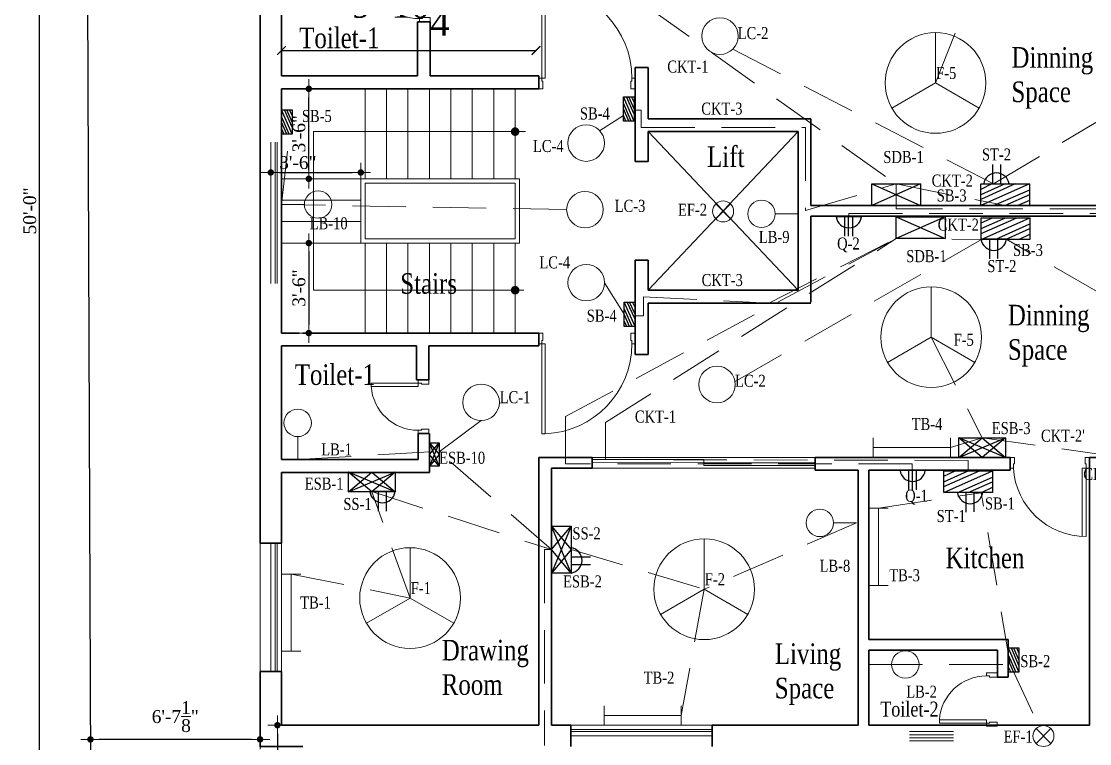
# Model space of a CAD drawing. Header units: inches. Extents: x -13742749 to 88736, y -40897 to 32194776.
# Drawn here: x -13742748.7 to -13742250.3, y 32194190.2 to 32194527.3 of the extents above; entities that cross this region are included whole.
import ezdxf

# ---------------------------------------------------------------- set-up
doc = ezdxf.new("R2010")
doc.units = ezdxf.units.IN
doc.header["$LTSCALE"] = 10
doc.header["$MEASUREMENT"] = 0
doc.linetypes.add('ACAD_ISO04W100', pattern=[30, 24, -3, 0, -3])
doc.linetypes.add('HIDDEN', pattern=[0.375, 0.25, -0.125])
doc.layers.get('0').update_dxf_attribs({"color": 123})
for name, color, linetype, lineweight in [('Column', 7, 'Continuous', 35), ('Conduit (Mine)', 230, 'HIDDEN', 13), ('Conduit Generator (mine)', 134, 'HIDDEN', 13), ('DIM', 4, 'Continuous', 0), ('DIMENSION_MY', 7, 'Continuous', 13), ('DOOR', 41, 'Continuous', 9), ('Fan (mine)', 210, 'Continuous', 13), ('Light (mine)', 80, 'Continuous', 13), ('RAIL', 182, 'Continuous', 13), ('Stair', 8, 'Continuous', 13), ('Text_My', 7, 'Continuous', 13), ('Text_SUBD', 7, 'Continuous', 13), ('VOID', 8, 'Continuous', 9), ('Wall', 7, 'Continuous', 35), ('WIN', 4, 'Continuous', 13), ('WIN-1', 8, 'Continuous', 13), ('WIN1', 8, 'Continuous', 9)]:
    doc.layers.add(name, color=color, linetype=linetype, lineweight=lineweight)
doc.layers.add('Site', color=7, linetype='ACAD_ISO04W100', lineweight=30, true_color=0x004961)
doc.layers.add('Switchboard and Socket (mine)', color=41, linetype='Continuous')
doc.layers.get('0').off()
doc.styles.get("Standard").update_dxf_attribs({"font": 'times.ttf', "width": 0.8})
doc.styles.add('STYLE3', font='times.ttf')
doc.dimstyles.new('1_8', dxfattribs={"dimtxt": 6, "dimasz": 4, "dimexe": 0.18, "dimexo": 0.0625, "dimgap": 0.125, "dimtad": 0, "dimdec": 4, "dimrnd": 0.125, "dimzin": 3, "dimdsep": 46, "dimlunit": 4, "dimtxsty": 'STYLE3', "dimblk": 'D', "dimcen": 4, "dimse1": 1, "dimse2": 1, "dimclrt": 7, "dimadec": 0, "dimazin": 0, "dimtfac": 1, "dimtdec": 4, "dimtix": 1, "dimtmove": 0, "dimatfit": 3, "dimldrblk": 'OPEN90', "dimfxl": 1, "dimtvp": 0.75, "dimtolj": 1, "dimtzin": 0, "dimarcsym": 0})
doc.dimstyles.new('Copy 1_8', dxfattribs={"dimtxt": 12, "dimasz": 4, "dimexe": 0.18, "dimexo": 0.0625, "dimgap": 0.125, "dimtad": 0, "dimdec": 4, "dimrnd": 0.125, "dimzin": 3, "dimdsep": 46, "dimlunit": 4, "dimtxsty": 'STYLE3', "dimblk": 'ARCHTICK', "dimcen": 4, "dimse1": 1, "dimse2": 1, "dimclrt": 7, "dimadec": 0, "dimazin": 0, "dimtfac": 1, "dimtdec": 4, "dimtix": 1, "dimtmove": 0, "dimatfit": 3, "dimldrblk": 'OPEN90', "dimfxl": 1, "dimtvp": 0.75, "dimtolj": 1, "dimtzin": 0, "dimarcsym": 0})

# ---------------------------------------------------------------- blocks, each defined once
blk = doc.blocks.new('D')
at = {"layer": 'DIM'}
for q in [(-1.125, 0), (0, 1.125), (1.125, 0), (0, -1.125)]:
    blk.add_line((0, 0), q, dxfattribs=at)
at = {"layer": 'DIM', "color": 6, "const_width": 0.375}
blk.add_lwpolyline([(-0.1875, 0, 1), (0.1875, 0, 1)], format="xyb", close=True, dxfattribs=at)
blk = doc.blocks.new('*D373')
at = {"layer": 'DIM', "color": 0, "linetype": 'ByBlock', "lineweight": -2}
blk.add_line((-13742740.19, 32194142.81), (-13742740.19, 32194734.81), dxfattribs=at)
at = {"layer": 'DIM', "color": 0, "linetype": 'ByBlock', "lineweight": -2, "xscale": 4, "yscale": 4, "zscale": 4}
for p, rotation in [((-13742740.19, 32194738.81), 90), ((-13742740.19, 32194138.81), 270)]:
    blk.add_blockref('D', p, dxfattribs=dict(at, rotation=rotation))
at = {"layer": 'DIM', "color": 7, "linetype": 'ByBlock', "insert": (-13742744.76, 32194438.81), "char_height": 6, "attachment_point": 5, "rotation": 90, "style": 'STYLE3'}
blk.add_mtext('\\A1;50\'-0"', dxfattribs=at)
blk = doc.blocks.new('_Open90')
at = {"layer": 'DIM', "color": 0, "lineweight": -2}
for p, q in [((0, 0), (-1, 0)), ((-0.5, 0.5), (0, 0)), ((0, 0), (-0.5, -0.5))]:
    blk.add_line(p, q, dxfattribs=at)
blk = doc.blocks.new('D-45')
for points in [[(-1.5, 46.97), (-3, 46.97), (-3, 5), (-1.5, 5)], [(-45, 5), (-45, 0), (-43, 0), (-43, 3.5), (-43.5, 3.5), (-43.5, 5)], [(0, 5), (0, 0), (-2, 0), (-2, 3.5), (-1.5, 3.5), (-1.5, 5)]]:
    blk.add_lwpolyline(points, close=True)
blk.add_arc((-1.5, 5), 42, 92.0467, 180)
blk = doc.blocks.new('D-25')
for points in [[(5, 25), (0, 25), (0, 23), (3.5, 23), (3.5, 23.5), (5, 23.5)], [(5, 0), (0, 0), (0, 2), (3.5, 2), (3.5, 1.5), (5, 1.5)], [(26.95, 1.5), (26.95, 3), (5, 3), (5, 1.5)]]:
    blk.add_lwpolyline(points, close=True)
blk.add_arc((5, 1.5), 22, 3.9096, 90)
blk = doc.blocks.new('D-S')
at = {"layer": 'DOOR', "linetype": 'Continuous'}
for p, q in [((1.5, 5), (1.5, 37)), ((3.5, 36.93), (3.5, 5)), ((3.5, 5), (1.5, 5))]:
    blk.add_line(p, q, dxfattribs=at)
at = {"layer": 'DOOR'}
for points in [[(2, 3), (2, 0), (0, 0), (0, 5), (1.5, 5), (1.5, 3)], [(35, 3), (35, 0), (37, 0), (37, 5), (35.5, 5), (35.5, 3)]]:
    blk.add_lwpolyline(points, close=True, dxfattribs=at)
blk.add_arc((1.46, 2.89), 34.11, 3.5436, 89.9278, dxfattribs=at)
blk = doc.blocks.new('*D378')
at = {"layer": 'DIM', "color": 0, "linetype": 'ByBlock', "lineweight": -2}
blk.add_line((-13742641.33, 32194192.18), (-13742712.47, 32194192.18), dxfattribs=at)
at = {"layer": 'DIM', "color": 0, "linetype": 'ByBlock', "lineweight": -2, "xscale": 4, "yscale": 4, "zscale": 4, "rotation": 180}
blk.add_blockref('D', (-13742716.47, 32194192.18), dxfattribs=at)
at = {"layer": 'DIM', "color": 0, "linetype": 'ByBlock', "lineweight": -2, "xscale": 4, "yscale": 4, "zscale": 4}
blk.add_blockref('D', (-13742637.33, 32194192.18), dxfattribs=at)
at = {"layer": 'DIM', "color": 7, "linetype": 'ByBlock', "insert": (-13742676.9, 32194202.83), "char_height": 6, "attachment_point": 5, "style": 'STYLE3'}
blk.add_mtext('\\A1;6\'-7{\\H1.000000x;\\S1/8;}"', dxfattribs=at)
blk = doc.blocks.new('*D379')
at = {"layer": 'DIM', "color": 0, "linetype": 'ByBlock', "lineweight": -2}
blk.add_line((-13742629.25, 32194194.81), (-13742629.25, 32194142.81), dxfattribs=at)
at = {"layer": 'DIM', "color": 0, "linetype": 'ByBlock', "lineweight": -2, "xscale": 4, "yscale": 4, "zscale": 4}
for p, rotation in [((-13742629.25, 32194198.81), 90), ((-13742629.25, 32194138.81), 270)]:
    blk.add_blockref('D', p, dxfattribs=dict(at, rotation=rotation))
at = {"layer": 'DIM', "color": 7, "linetype": 'ByBlock', "insert": (-13742633.82, 32194168.81), "char_height": 6, "attachment_point": 5, "rotation": 90, "style": 'STYLE3'}
blk.add_mtext('\\A1;5\'-0"', dxfattribs=at)
blk = doc.blocks.new('*D376')
at = {"layer": 'DIM', "color": 0, "linetype": 'ByBlock', "lineweight": -2}
blk.add_line((-13742628.33, 32194456.78), (-13742594.33, 32194456.78), dxfattribs=at)
at = {"layer": 'DIM', "color": 0, "linetype": 'ByBlock', "lineweight": -2, "xscale": 4, "yscale": 4, "zscale": 4, "rotation": 180}
blk.add_blockref('D', (-13742632.33, 32194456.78), dxfattribs=at)
at = {"layer": 'DIM', "color": 0, "linetype": 'ByBlock', "lineweight": -2, "xscale": 4, "yscale": 4, "zscale": 4}
blk.add_blockref('D', (-13742590.33, 32194456.78), dxfattribs=at)
at = {"layer": 'DIM', "color": 7, "linetype": 'ByBlock', "insert": (-13742619.7, 32194461.35), "char_height": 6, "attachment_point": 5, "style": 'STYLE3'}
blk.add_mtext('\\A1;3\'-6"', dxfattribs=at)
blk = doc.blocks.new('*D385')
at = {"layer": 'DIM', "color": 0, "linetype": 'ByBlock', "lineweight": -2}
blk.add_line((-13742614.6, 32194457.82), (-13742614.6, 32194491.82), dxfattribs=at)
at = {"layer": 'DIM', "color": 0, "linetype": 'ByBlock', "lineweight": -2, "xscale": 4, "yscale": 4, "zscale": 4}
for p, rotation in [((-13742614.6, 32194495.82), 90), ((-13742614.6, 32194453.82), 270)]:
    blk.add_blockref('D', p, dxfattribs=dict(at, rotation=rotation))
at = {"layer": 'DIM', "color": 7, "linetype": 'ByBlock', "insert": (-13742619.18, 32194474.82), "char_height": 6, "attachment_point": 5, "rotation": 90, "style": 'STYLE3'}
blk.add_mtext('\\A1;3\'-6"', dxfattribs=at)
blk = doc.blocks.new('*D377')
at = {"layer": 'DIM', "color": 0, "linetype": 'ByBlock', "lineweight": -2}
blk.add_line((-13742614.6, 32194419.82), (-13742614.6, 32194385.82), dxfattribs=at)
at = {"layer": 'DIM', "color": 0, "linetype": 'ByBlock', "lineweight": -2, "xscale": 4, "yscale": 4, "zscale": 4}
for p, rotation in [((-13742614.6, 32194423.82), 90), ((-13742614.6, 32194381.82), 270)]:
    blk.add_blockref('D', p, dxfattribs=dict(at, rotation=rotation))
at = {"layer": 'DIM', "color": 7, "linetype": 'ByBlock', "insert": (-13742619.18, 32194402.82), "char_height": 6, "attachment_point": 5, "rotation": 90, "style": 'STYLE3'}
blk.add_mtext('\\A1;3\'-6"', dxfattribs=at)
blk = doc.blocks.new('Ceiling Fan Small')
at = {"layer": 'Fan (mine)', "linetype": 'ByBlock', "ltscale": 10}
for p in [(7040.4, -35394.14), (7020.04, -35429.39), (7060.75, -35429.39)]:
    blk.add_line(p, (7040.4, -35417.64), dxfattribs=at)
blk.add_circle((7040.4, -35417.64), 23.5, dxfattribs=at)
blk.add_circle((7040.4, -35417.64), 23.5, dxfattribs=at)
blk.add_circle((7040.4, -35417.64), 23.5, dxfattribs=at)
blk = doc.blocks.new('Tube Light')
at = {"layer": 'Light (mine)', "linetype": 'Continuous'}
for p, q in [((-36, 4.54), (-36, -4.54)), ((0, 0), (-36, 0)), ((0, 4.54), (0, -4.54))]:
    blk.add_line(p, q, dxfattribs=at)
blk = doc.blocks.new('Ceiling light')
at = {"layer": 'Light (mine)', "linetype": 'ByBlock'}
blk.add_circle((0, 8.53), 8.53, dxfattribs=at)
blk = doc.blocks.new('Bulb')
at = {"layer": 'Light (mine)', "linetype": 'Continuous'}
blk.add_line((-9.96, -5.31), (-20.64, -5.31), dxfattribs=at)
blk.add_circle((-3.57, -5.31), 6.4, dxfattribs=at)
blk = doc.blocks.new('Exhaust_Fan_new')
at = {"layer": 'Fan (mine)', "linetype": 'ByBlock', "ltscale": 10}
for p, q in [((-3.46, 3.46), (3.46, -3.46)), ((3.46, 3.46), (-3.46, -3.46))]:
    blk.add_line(p, q, dxfattribs=at)
blk.add_circle((0, 0), 4.9, dxfattribs=at)
blk = doc.blocks.new('2 Pin')
at = {"layer": 'Switchboard and Socket (mine)', "linetype": 'Continuous', "ltscale": 10}
for p, q in [((-7.33, 0), (-7.33, 18.1)), ((0, 0), (0, 18.2)), ((-15.79, 0), (7.81, 0))]:
    blk.add_line(p, q, dxfattribs=at)
blk.add_arc((-3.99, -1.56), 11.9, 7.53177, 172.46823, dxfattribs=at)
blk = doc.blocks.new('3- Pic')
at = {"layer": 'Switchboard and Socket (mine)', "linetype": 'ByBlock'}
blk.add_blockref('2 Pin', (7.33, 0), dxfattribs=at)
blk = doc.blocks.new('3- Pin')
at = {"layer": 'Switchboard and Socket (mine)', "linetype": 'Continuous', "ltscale": 10}
blk.add_line((-10.27, -3.47), (-10.27, 14.63), dxfattribs=at)
at = {"layer": 'Switchboard and Socket (mine)', "linetype": 'Continuous'}
blk.add_blockref('3- Pic', (-14.13, -3.47), dxfattribs=at)
blk = doc.blocks.new('switch board')
at = {"layer": 'Switchboard and Socket (mine)', "linetype": 'Continuous'}
for p, q in [((-16.63, -10.09), (6.09, 0)), ((-16.63, -5.05), (-5.27, 0)), ((-16.63, -7.26), (0, 0)), ((-16.63, -2.38), (-11.29, 0)), ((-10.02, -10.09), (6.09, -2.84)), ((-5.27, -10.09), (6.09, -5.05)), ((0.97, -10.09), (6.09, -7.56))]:
    blk.add_line(p, q, dxfattribs=at)
blk.add_lwpolyline([(-16.63, 0), (6.09, 0), (6.09, -10.09), (-16.63, -10.09)], close=True, dxfattribs=at)
blk = doc.blocks.new('Emergency')
at = {"layer": 'Switchboard and Socket (mine)', "linetype": 'Continuous', "ltscale": 10}
for p, q in [((-10.9, 0), (0, 9.07)), ((0, 0), (-10.9, 9.07)), ((-10.9, 0), (10.9, 9.07)), ((10.9, 0), (-10.9, 9.07)), ((0, 9.07), (10.9, 0)), ((10.9, 9.07), (0, 0))]:
    blk.add_line(p, q, dxfattribs=at)
blk.add_lwpolyline([(-10.9, 9.07), (10.9, 9.07), (10.9, 0), (-10.9, 0)], close=True, dxfattribs=at)
blk = doc.blocks.new('Main Distribution Board')
at = {"layer": 'Switchboard and Socket (mine)', "linetype": 'ByBlock'}
for p, q in [((-11.36, 0), (11.36, -10.09)), ((11.36, 0), (-11.36, -10.09))]:
    blk.add_line(p, q, dxfattribs=at)
blk.add_lwpolyline([(-11.36, 0), (11.36, 0), (11.36, -10.09), (-11.36, -10.09)], close=True, dxfattribs=at)
blk = doc.blocks.new('_ArchTick')
at = {"color": 0, "linetype": 'ByBlock', "const_width": 0.15}
blk.add_lwpolyline([(-0.5, -0.5), (0.5, 0.5)], dxfattribs=at)
blk = doc.blocks.new('*D370')
at = {"layer": 'DIMENSION_MY', "color": 0, "linetype": 'ByBlock', "lineweight": -2, "ltscale": 10}
blk.add_line((-13742627.33, 32194513.68), (-13742508.59, 32194513.68), dxfattribs=at)
at = {"layer": 'DIMENSION_MY', "color": 0, "linetype": 'ByBlock', "lineweight": -2, "ltscale": 10, "xscale": 4, "yscale": 4, "zscale": 4, "rotation": 180}
blk.add_blockref('_ArchTick', (-13742627.33, 32194513.68), dxfattribs=at)
at = {"layer": 'DIMENSION_MY', "color": 0, "linetype": 'ByBlock', "lineweight": -2, "ltscale": 10, "xscale": 4, "yscale": 4, "zscale": 4}
blk.add_blockref('_ArchTick', (-13742508.59, 32194513.68), dxfattribs=at)
at = {"layer": 'DIMENSION_MY', "color": 7, "linetype": 'ByBlock', "ltscale": 10, "insert": (-13742567.96, 32194534.98), "char_height": 12, "attachment_point": 5, "style": 'STYLE3'}
blk.add_mtext('\\A1;9\'-10{\\H1.000000x;\\S3/4;}"', dxfattribs=at)

msp = doc.modelspace()

# ---------------------------------------------------------------- linework, layer by layer
at = {"layer": 'Column', "linetype": 'ByBlock'}
for p, q in [((-13742386.32836, 32194401.82298), (-13742386.32836, 32194475.82298)), ((-13742386.32836, 32194475.82298), (-13742386.32836, 32194404.32298)), ((-13742380.32836, 32194475.82298), (-13742380.32836, 32194441.32298)), ((-13742380.32836, 32194436.32298), (-13742380.32836, 32194404.32298))]:
    msp.add_line(p, q, dxfattribs=at)
at = {"layer": 'Column', "linetype": 'ByBlock', "ltscale": 10}
for p, q in [((-13742637.32836, 32194317.82298), (-13742637.32836, 32194371.82298)), ((-13742627.32836, 32194322.82298), (-13742627.32836, 32194371.82298)), ((-13742627.32836, 32194312.82298), (-13742627.32836, 32194316.82298)), ((-13742353.32836, 32194233.81128), (-13742353.32836, 32194198.81128)), ((-13742602.32836, 32194198.81129), (-13742530.32836, 32194198.81129))]:
    msp.add_line(p, q, dxfattribs=at)
at = {"layer": 'Column', "linetype": 'ByBlock'}
for points in [[(-13742637.32836, 32194495.82298), (-13742637.32836, 32194495.82298), (-13742637.32836, 32194505.82298)], [(-13742637.32836, 32194371.82298), (-13742637.32836, 32194381.82298)], [(-13742617.32836, 32194188.81129), (-13742637.32836, 32194188.81129), (-13742637.32836, 32194198.81129)], [(-13742421.32836, 32194198.81128), (-13742401.32836, 32194198.81128)]]:
    msp.add_lwpolyline(points, dxfattribs=at)
at = {"layer": 'Conduit (Mine)', "linetype": 'HIDDEN', "ltscale": 10}
for p, q in [((-13742488.02897, 32194556.40927), (-13742340.57929, 32194451.41489)), ((-13742416.74324, 32194514.34279), (-13742295.18536, 32194451.41494)), ((-13742295.18536, 32194451.41494), (-13742217.75446, 32194497.84329)), ((-13742462.32836, 32194485.82298), (-13742459.48658, 32194485.82298)), ((-13742459.48658, 32194485.82298), (-13742459.48658, 32194477.80522)), ((-13742478.89103, 32194476.25021), (-13742467.78923, 32194483.41182)), ((-13742459.48658, 32194477.80522), (-13742382.85846, 32194477.80522)), ((-13742382.85846, 32194477.80522), (-13742382.85846, 32194439.00877)), ((-13742627.32836, 32194441.83216), (-13742623.69983, 32194474.5827)), ((-13742382.85846, 32194439.00877), (-13742340.57929, 32194451.41489)), ((-13742340.57929, 32194439.75316), (-13742340.57929, 32194451.41489)), ((-13742340.57929, 32194451.41489), (-13742289.72212, 32194441.32298)), ((-13742494.28544, 32194439.42516), (-13742627.32836, 32194441.83216)), ((-13742056.38411, 32194439.75316), (-13742340.57929, 32194439.75316)), ((-13742494.82836, 32194342.93816), (-13742340.47775, 32194425.8983)), ((-13742476.11881, 32194340.0357), (-13742340.47775, 32194425.8983)), ((-13742399.9868, 32194395.82298), (-13742340.47732, 32194425.89867)), ((-13742289.53424, 32194425.51076), (-13742340.47775, 32194425.8983)), ((-13742415.72967, 32194359.26263), (-13742300.76261, 32194425.45238)), ((-13742212.61086, 32194381.67663), (-13742288.96093, 32194425.45238)), ((-13742476.62339, 32194405.33271), (-13742467.41693, 32194390.61135)), ((-13742458.49226, 32194389.93303), (-13742458.49226, 32194398.6882)), ((-13742458.49226, 32194398.6882), (-13742399.9868, 32194395.82298)), ((-13742462.32836, 32194389.93303), (-13742462.32836, 32194389.93303)), ((-13742462.32836, 32194389.93303), (-13742458.49226, 32194389.93303)), ((-13742494.82836, 32194320.71657), (-13742494.82836, 32194342.93816)), ((-13742476.11881, 32194322.7652), (-13742476.11881, 32194340.0357)), ((-13742306.98469, 32194322.39413), (-13742476.11881, 32194322.7652)), ((-13742306.98469, 32194317.46232), (-13742306.98469, 32194322.39413)), ((-13742333.10444, 32194320.71657), (-13742494.82836, 32194320.71657)), ((-13742333.10444, 32194317.71557), (-13742333.10444, 32194320.71657)), ((-13742348.78664, 32194300.08716), (-13742300.85495, 32194307.31774)), ((-13742287.39087, 32194227.11174), (-13742300.85495, 32194307.31774)), ((-13742353.32825, 32194227.11174), (-13742287.39087, 32194227.11174)), ((-13742287.39087, 32194227.11174), (-13742271.8212, 32194193.75307))]:
    msp.add_line(p, q, dxfattribs=at)
at = {"layer": 'Conduit Generator (mine)', "linetype": 'HIDDEN', "ltscale": 10}
for p, q in [((-13742322.19839, 32194498.53433), (-13742303.9478, 32194544.64938)), ((-13742362.6234, 32194436.08769), (-13742362.6234, 32194437.57233)), ((-13742362.6234, 32194437.57233), (-13742151.96033, 32194437.57233)), ((-13742324.20234, 32194379.89118), (-13742300.44092, 32194332.88521)), ((-13742534.18122, 32194340.95833), (-13742553.79693, 32194326.41835)), ((-13742315.27078, 32194328.35279), (-13742300.44092, 32194332.88521)), ((-13742300.44092, 32194332.88521), (-13742234.94612, 32194323.81128)), ((-13742619.77559, 32194322.82292), (-13742558.32836, 32194326.4042)), ((-13742501.32836, 32194280.74151), (-13742553.79693, 32194326.41835)), ((-13742567.33106, 32194258.13562), (-13742585.20205, 32194307.79525)), ((-13742585.17929, 32194307.81421), (-13742501.32836, 32194280.74151)), ((-13742359.12048, 32194293.21572), (-13742430.11249, 32194262.26029)), ((-13742501.32836, 32194280.74146), (-13742504.55127, 32194281.78209)), ((-13742501.32839, 32194280.74147), (-13742504.66106, 32194280.74147)), ((-13742504.66106, 32194280.74147), (-13742504.66106, 32194189.33941)), ((-13742492.25445, 32194280.74149), (-13742430.11249, 32194262.26029)), ((-13742622.78697, 32194269.35843), (-13742567.33106, 32194258.13562)), ((-13742430.11249, 32194262.26029), (-13742440.83825, 32194203.35259))]:
    msp.add_line(p, q, dxfattribs=at)
at = {"layer": 'RAIL', "linetype": 'ByBlock'}
for p, q in [((-13742590.32836, 32194453.82298), (-13742590.32836, 32194423.82298)), ((-13742516.32836, 32194453.82298), (-13742590.32836, 32194453.82298)), ((-13742588.32836, 32194451.82298), (-13742588.32836, 32194425.82298)), ((-13742518.32836, 32194451.82298), (-13742588.32836, 32194451.82298)), ((-13742518.32836, 32194425.82298), (-13742518.32836, 32194451.82298)), ((-13742516.32836, 32194423.82298), (-13742516.32836, 32194453.82298)), ((-13742588.32836, 32194425.82298), (-13742518.32836, 32194425.82298)), ((-13742590.32836, 32194423.82298), (-13742516.32836, 32194423.82298))]:
    msp.add_line(p, q, dxfattribs=at)
at = {"layer": 'Site', "linetype": 'ByBlock', "ltscale": 3}
msp.add_line((-13742718.58349, 32194738.80979), (-13742716.27099, 32194138.81128), dxfattribs=at)
at = {"layer": 'Stair', "linetype": 'ByBlock'}
for p, q in [((-13742588.32836, 32194495.82298), (-13742588.32836, 32194453.82298)), ((-13742578.32836, 32194495.82298), (-13742578.32836, 32194453.82298)), ((-13742568.32836, 32194495.82298), (-13742568.32836, 32194453.82298)), ((-13742558.32836, 32194495.82298), (-13742558.32836, 32194453.82298)), ((-13742548.32836, 32194495.82298), (-13742548.32836, 32194453.82298)), ((-13742538.32836, 32194495.82298), (-13742538.32836, 32194453.82298)), ((-13742528.32836, 32194495.82298), (-13742528.32836, 32194453.82298)), ((-13742518.32836, 32194495.82298), (-13742518.32836, 32194453.82298)), ((-13742513.5567, 32194475.82298), (-13742612.32836, 32194475.82298)), ((-13742612.32836, 32194475.82298), (-13742612.32836, 32194401.82298)), ((-13742590.32836, 32194453.82298), (-13742627.32836, 32194453.82298)), ((-13742590.32836, 32194443.82298), (-13742627.32836, 32194443.82298)), ((-13742590.32836, 32194433.82298), (-13742627.32836, 32194433.82298)), ((-13742590.32836, 32194423.82298), (-13742627.32836, 32194423.82298)), ((-13742588.32836, 32194381.82298), (-13742588.32836, 32194423.82298)), ((-13742578.32836, 32194381.82298), (-13742578.32836, 32194423.82298)), ((-13742568.32836, 32194381.82298), (-13742568.32836, 32194423.82298)), ((-13742558.32836, 32194381.82298), (-13742558.32836, 32194423.82298)), ((-13742548.32836, 32194381.82298), (-13742548.32836, 32194423.82298)), ((-13742538.32836, 32194381.82298), (-13742538.32836, 32194423.82298)), ((-13742528.32836, 32194381.82298), (-13742528.32836, 32194423.82298)), ((-13742518.32836, 32194381.82298), (-13742518.32836, 32194423.82298)), ((-13742612.32836, 32194401.82298), (-13742514.23962, 32194401.82298))]:
    msp.add_line(p, q, dxfattribs=at)
at = {"layer": 'Stair', "linetype": 'ByBlock', "const_width": 2}
for points in [[(-13742519.32836, 32194475.82298, 1), (-13742517.32836, 32194475.82298, 1)], [(-13742519.32836, 32194401.82298, 1), (-13742517.32836, 32194401.82298, 1)]]:
    msp.add_lwpolyline(points, format="xyb", close=True, dxfattribs=at)
at = {"layer": 'VOID', "linetype": 'ByBlock', "ltscale": 10}
for p, q in [((-13742456.32836, 32194475.82298), (-13742386.32836, 32194401.82298)), ((-13742456.32836, 32194401.82298), (-13742386.32836, 32194475.81318))]:
    msp.add_line(p, q, dxfattribs=at)
at = {"layer": 'Wall', "linetype": 'ByBlock', "ltscale": 10}
for p, q in [((-13742637.32836, 32194505.82298), (-13742637.32836, 32194593.83522)), ((-13742627.32836, 32194505.82298), (-13742627.32836, 32194563.73408)), ((-13742563.82406, 32194527.04894), (-13742563.82406, 32194501.82298)), ((-13742557.97786, 32194527.04894), (-13742563.82406, 32194527.04894)), ((-13742557.97786, 32194527.04894), (-13742557.97786, 32194501.82298)), ((-13742627.33655, 32194501.82298), (-13742627.33655, 32194505.82298)), ((-13742617.32836, 32194501.82298), (-13742627.33655, 32194501.82298)), ((-13742507.32836, 32194495.82298), (-13742507.32836, 32194501.82298)), ((-13742637.32836, 32194381.82298), (-13742637.32836, 32194495.82298)), ((-13742627.32836, 32194381.82298), (-13742627.32836, 32194495.82298)), ((-13742619.09808, 32194495.82298), (-13742627.32836, 32194495.82298)), ((-13742617.32836, 32194495.82298), (-13742620.89115, 32194495.82298)), ((-13742462.32836, 32194495.82298), (-13742462.32836, 32194475.82298)), ((-13742456.32836, 32194495.82298), (-13742456.32836, 32194481.82298)), ((-13742456.32836, 32194481.82298), (-13742452.32836, 32194481.82298)), ((-13742406.32836, 32194481.82298), (-13742380.32836, 32194481.82298)), ((-13742380.32836, 32194481.82298), (-13742380.32836, 32194475.82298)), ((-13742452.32836, 32194475.82298), (-13742456.32836, 32194475.82298)), ((-13742406.32836, 32194475.82298), (-13742386.32836, 32194475.81318)), ((-13742462.32836, 32194415.82298), (-13742462.32836, 32194371.82298)), ((-13742456.32836, 32194415.82298), (-13742456.32836, 32194401.82298)), ((-13742452.32836, 32194401.82298), (-13742456.32836, 32194401.82298)), ((-13742406.32836, 32194401.82298), (-13742386.32836, 32194401.82298)), ((-13742380.32836, 32194404.32298), (-13742380.32836, 32194396.20534)), ((-13742456.32836, 32194395.82298), (-13742456.32836, 32194371.82298)), ((-13742452.32836, 32194395.82298), (-13742456.32836, 32194395.82298)), ((-13742452.32836, 32194391.8116), (-13742452.32836, 32194391.8116)), ((-13742406.32836, 32194395.82298), (-13742406.32836, 32194395.82298)), ((-13742406.32836, 32194395.82298), (-13742380.32836, 32194395.82298)), ((-13742619.09808, 32194381.82298), (-13742627.32836, 32194381.82298)), ((-13742507.32836, 32194375.82298), (-13742507.32836, 32194381.82298)), ((-13742627.32836, 32194371.82298), (-13742627.32836, 32194375.89023)), ((-13742627.32836, 32194375.89023), (-13742617.32836, 32194375.82298)), ((-13742564.32836, 32194359.92697), (-13742564.32836, 32194375.82298)), ((-13742558.54814, 32194359.92697), (-13742558.54814, 32194375.82298)), ((-13742558.54814, 32194359.92697), (-13742564.32836, 32194359.92697)), ((-13742558.54814, 32194334.92697), (-13742563.54814, 32194334.92697)), ((-13742563.54814, 32194334.92697), (-13742563.54814, 32194322.82298)), ((-13742558.32836, 32194316.82298), (-13742558.32836, 32194334.92697)), ((-13742564.32836, 32194322.82298), (-13742627.32836, 32194322.82298)), ((-13742564.32836, 32194322.82298), (-13742563.54814, 32194322.82298)), ((-13742378.32836, 32194323.81128), (-13742287.32836, 32194323.81128)), ((-13742287.32836, 32194323.81128), (-13742287.32836, 32194317.81128)), ((-13742558.32836, 32194316.82298), (-13742627.32836, 32194316.82298)), ((-13742482.32836, 32194318.81128), (-13742501.32836, 32194318.81128)), ((-13742378.32836, 32194318.81128), (-13742378.32836, 32194318.81128)), ((-13742378.32836, 32194318.81128), (-13742378.32836, 32194317.81128)), ((-13742378.32836, 32194317.81128), (-13742358.32836, 32194317.81128)), ((-13742353.32836, 32194317.81128), (-13742287.32836, 32194317.81128)), ((-13742353.32836, 32194313.81128), (-13742353.32836, 32194317.81128)), ((-13742250.32836, 32194290.81128), (-13742250.32836, 32194260.81128)), ((-13742288.32836, 32194233.81128), (-13742288.32836, 32194238.81128)), ((-13742250.32836, 32194238.81128), (-13742250.32836, 32194198.81128)), ((-13742293.44648, 32194221.29611), (-13742288.32836, 32194221.29611)), ((-13742617.32836, 32194198.81129), (-13742627.32836, 32194198.81129)), ((-13742501.32836, 32194198.81129), (-13742492.32836, 32194198.81129)), ((-13742333.32836, 32194198.81128), (-13742353.32836, 32194198.81128)), ((-13742333.32836, 32194198.81128), (-13742250.32836, 32194198.81128))]:
    msp.add_line(p, q, dxfattribs=at)
at = {"layer": 'Wall', "linetype": 'ByBlock'}
for p, q in [((-13742462.32836, 32194505.82298), (-13742462.32836, 32194495.82298)), ((-13742462.32836, 32194505.82298), (-13742456.32836, 32194505.82298)), ((-13742456.32836, 32194505.82298), (-13742456.32836, 32194495.82298)), ((-13742563.82406, 32194501.82298), (-13742617.32836, 32194501.82298)), ((-13742507.32836, 32194501.82298), (-13742557.97786, 32194501.82298)), ((-13742637.32836, 32194483.82298), (-13742637.32836, 32194495.82298)), ((-13742507.32836, 32194495.82298), (-13742617.32836, 32194495.82298)), ((-13742452.32836, 32194481.82298), (-13742406.32836, 32194481.82298)), ((-13742462.32836, 32194461.82298), (-13742462.32836, 32194475.82298)), ((-13742456.32836, 32194461.82298), (-13742456.32836, 32194475.82298)), ((-13742452.32836, 32194475.82298), (-13742406.32836, 32194475.82298)), ((-13742462.32836, 32194461.82298), (-13742456.32836, 32194461.82298)), ((-13742380.32836, 32194441.32298), (-13742154.32836, 32194441.32298)), ((-13742380.32836, 32194436.32298), (-13742154.32836, 32194436.32298)), ((-13742456.32836, 32194415.82298), (-13742462.32836, 32194415.82298)), ((-13742452.32836, 32194401.82298), (-13742406.32836, 32194401.82298)), ((-13742637.32836, 32194381.82298), (-13742637.32836, 32194399.82298)), ((-13742452.32836, 32194395.82298), (-13742406.32836, 32194395.82298)), ((-13742507.32836, 32194381.82298), (-13742617.32836, 32194381.82298)), ((-13742564.32836, 32194375.82298), (-13742617.32836, 32194375.82298)), ((-13742507.32836, 32194375.82298), (-13742558.54814, 32194375.82298)), ((-13742456.32836, 32194371.82298), (-13742462.32836, 32194371.82298)), ((-13742482.32836, 32194323.81128), (-13742507.32836, 32194323.81128)), ((-13742507.32836, 32194323.81128), (-13742507.32836, 32194198.81129)), ((-13742482.32836, 32194323.81128), (-13742482.32836, 32194318.81128)), ((-13742378.32836, 32194323.81128), (-13742378.32836, 32194318.81128)), ((-13742353.32836, 32194323.81128), (-13742353.32836, 32194323.81128)), ((-13742245.32836, 32194323.81128), (-13742250.32836, 32194323.81128)), ((-13742250.32836, 32194323.81128), (-13742250.32836, 32194290.81128)), ((-13742637.32836, 32194283.81129), (-13742637.32836, 32194317.82298)), ((-13742501.32836, 32194318.81128), (-13742501.32836, 32194198.81129)), ((-13742358.32836, 32194317.81128), (-13742358.32836, 32194198.81129)), ((-13742627.32836, 32194312.82298), (-13742627.32836, 32194283.81129)), ((-13742353.32836, 32194313.81128), (-13742353.32836, 32194238.81128)), ((-13742637.32836, 32194283.81129), (-13742627.32836, 32194283.81129)), ((-13742250.32836, 32194260.81128), (-13742250.32836, 32194238.81128)), ((-13742288.32836, 32194238.81128), (-13742353.32836, 32194238.81128)), ((-13742293.32836, 32194233.81128), (-13742353.32836, 32194233.81128)), ((-13742293.32836, 32194221.29611), (-13742293.32836, 32194233.81128)), ((-13742288.32836, 32194221.29611), (-13742288.32836, 32194233.81128)), ((-13742637.32836, 32194198.81129), (-13742637.32836, 32194223.81129)), ((-13742637.32836, 32194223.81129), (-13742627.32836, 32194223.81129)), ((-13742627.32836, 32194223.81129), (-13742627.32836, 32194198.81129)), ((-13742602.32836, 32194198.81129), (-13742617.32836, 32194198.81129)), ((-13742507.32836, 32194198.81129), (-13742530.32836, 32194198.81129)), ((-13742492.32836, 32194188.81129), (-13742492.32836, 32194198.81129)), ((-13742421.32836, 32194198.81129), (-13742426.32836, 32194198.81129)), ((-13742426.32836, 32194188.81129), (-13742426.32836, 32194198.81129)), ((-13742358.32836, 32194198.81129), (-13742401.32836, 32194198.81129))]:
    msp.add_line(p, q, dxfattribs=at)
at = {"layer": 'WIN', "linetype": 'ByBlock'}
for p, q in [((-13742630.32836, 32194470.94095), (-13742630.32836, 32194404.94095)), ((-13742629.32836, 32194470.94095), (-13742629.32836, 32194404.94095)), ((-13742630.32836, 32194223.81129), (-13742630.32836, 32194283.81129)), ((-13742629.32836, 32194223.81129), (-13742629.32836, 32194283.81129)), ((-13742426.32836, 32194196.81129), (-13742492.32836, 32194196.81129)), ((-13742426.32836, 32194195.81129), (-13742492.32836, 32194195.81129))]:
    msp.add_line(p, q, dxfattribs=at)
at = {"layer": 'WIN', "linetype": 'ByBlock', "ltscale": 10}
for p, q in [((-13742482.32836, 32194322.7652), (-13742482.32836, 32194322.7652)), ((-13742482.32836, 32194322.7652), (-13742430.32836, 32194322.7652)), ((-13742430.32836, 32194321.44581), (-13742482.32836, 32194321.31128)), ((-13742430.32836, 32194322.7652), (-13742430.32836, 32194321.44581)), ((-13742430.32836, 32194321.44581), (-13742430.32836, 32194319.98559)), ((-13742378.32836, 32194321.31128), (-13742430.32836, 32194321.31128)), ((-13742378.32836, 32194319.84626), (-13742378.32836, 32194321.31128)), ((-13742378.32836, 32194319.98559), (-13742378.32836, 32194321.31128)), ((-13742430.32836, 32194319.98559), (-13742378.32836, 32194319.98559)), ((-13742334.38552, 32194194.26811), (-13742313.72043, 32194194.26811)), ((-13742334.38552, 32194192.9755), (-13742313.72043, 32194192.9755))]:
    msp.add_line(p, q, dxfattribs=at)
at = {"layer": 'WIN-1', "linetype": 'ByBlock'}
for p, q in [((-13742637.32836, 32194404.94095), (-13742637.32836, 32194470.94095)), ((-13742632.32836, 32194470.94095), (-13742632.32836, 32194404.94095)), ((-13742627.32836, 32194470.94095), (-13742627.32836, 32194404.94095)), ((-13742637.32836, 32194283.81129), (-13742637.32836, 32194223.81129)), ((-13742632.32836, 32194223.81129), (-13742632.32836, 32194283.81129)), ((-13742627.32836, 32194223.81129), (-13742627.32836, 32194283.81129)), ((-13742426.32836, 32194198.81129), (-13742492.32836, 32194198.81129)), ((-13742426.32836, 32194193.81129), (-13742492.32836, 32194193.81129))]:
    msp.add_line(p, q, dxfattribs=at)
at = {"layer": 'WIN-1', "linetype": 'ByBlock', "ltscale": 10}
for p, q in [((-13742334.38552, 32194195.84097), (-13742313.72043, 32194195.84097)), ((-13742334.38552, 32194191.45471), (-13742313.72043, 32194191.45471))]:
    msp.add_line(p, q, dxfattribs=at)
at = {"layer": 'WIN1', "linetype": 'ByBlock', "ltscale": 10}
for p, q in [((-13742482.32836, 32194323.81128), (-13742378.32836, 32194323.81128)), ((-13742482.32836, 32194318.81128), (-13742378.32836, 32194318.81128))]:
    msp.add_line(p, q, dxfattribs=at)

# ---------------------------------------------------------------- block references
at = {"layer": 'DOOR', "linetype": 'ByBlock', "rotation": 180}
for name, p in [('D-25', (-13742557.97786, 32194552.04894)), ('D-45', (-13742507.32836, 32194381.82298)), ('D-25', (-13742558.54814, 32194359.92697)), ('D-S', (-13742250.32836, 32194323.81128))]:
    msp.add_blockref(name, p, dxfattribs=at)
at = {"layer": 'DOOR', "linetype": 'ByBlock', "xscale": -1}
for name, p in [('D-45', (-13742507.32836, 32194495.82298)), ('D-25', (-13742293.44648, 32194198.29611))]:
    msp.add_blockref(name, p, dxfattribs=at)
at = {"layer": 'Fan (mine)', "linetype": 'ByBlock'}
for name, p in [('Ceiling Fan Small', (-13749362.5946, 32229916.17671)), ('Exhaust_Fan_new', (-13742421.26457, 32194438.60625)), ('Ceiling Fan Small', (-13749364.59855, 32229797.53356)), ('Tube Light', (-13742315.27078, 32194328.35279)), ('Ceiling Fan Small', (-13749607.72726, 32229675.778)), ('Ceiling Fan Small', (-13749470.50869, 32229679.90267)), ('Tube Light', (-13742440.83825, 32194203.35259)), ('Exhaust_Fan_new', (-13742271.8212, 32194193.75307))]:
    msp.add_blockref(name, p, dxfattribs=at)
at = {"layer": 'Fan (mine)', "linetype": 'ByBlock', "rotation": 90}
for p in [(-13742348.78664, 32194300.08716), (-13742622.78697, 32194269.35843)]:
    msp.add_blockref('Tube Light', p, dxfattribs=at)
at = {"layer": 'Switchboard and Socket (mine)', "linetype": 'ByBlock'}
for name, p in [('Ceiling light', (-13742422.74203, 32194511.87632)), ('Ceiling light', (-13742485.1811, 32194461.96314)), ('Main Distribution Board', (-13742340.57929, 32194451.41489)), ('Bulb', (-13742606.69036, 32194447.14463)), ('Ceiling light', (-13742485.75726, 32194430.89698)), ('Main Distribution Board', (-13742329.11325, 32194435.99063)), ('switch board', (-13742284.264, 32194435.60272)), ('Ceiling light', (-13742485.15157, 32194396.80454)), ('Ceiling light', (-13742424.13346, 32194349.28323)), ('Ceiling light', (-13742534.18122, 32194340.95833)), ('Emergency', (-13742300.44092, 32194323.81128)), ('Emergency', (-13742585.20205, 32194307.79525)), ('switch board', (-13742301.71446, 32194317.46232)), ('Bulb', (-13742332.69025, 32194232.42422))]:
    msp.add_blockref(name, p, dxfattribs=at)
at = {"layer": 'Switchboard and Socket (mine)', "linetype": 'ByBlock', "xscale": 0.5, "yscale": 0.5, "zscale": 0.5}
for name, p, rotation in [('switch board', (-13742467.78923, 32194489.05623), 90), ('switch board', (-13742627.32836, 32194482.89986), 90), ('3- Pin', (-13742368.01795, 32194434.35242), 180), ('2 Pin', (-13742296.9931, 32194425.59721), 180), ('switch board', (-13742467.41693, 32194393.24647), 90), ('Emergency', (-13742553.79693, 32194325.13098), 90), ('3- Pin', (-13742338.23982, 32194315.9803), 180), ('2 Pin', (-13742582.19608, 32194307.81421), 180), ('2 Pin', (-13742308.04642, 32194307.37036), 180), ('2 Pin', (-13742492.25445, 32194273.7468), 270), ('switch board', (-13742283.28238, 32194226.58794), 270)]:
    msp.add_blockref(name, p, dxfattribs=dict(at, rotation=rotation))
msp.add_blockref('2 Pin', (-13742291.78449, 32194451.41524), dxfattribs=at)
at = {"layer": 'Switchboard and Socket (mine)', "linetype": 'ByBlock'}
for name, p, rotation in [('switch board', (-13742294.99235, 32194441.32298), 180), ('Bulb', (-13742406.96635, 32194432.13795), 180), ('Bulb', (-13742625.08807, 32194343.46091), 90), ('Bulb', (-13742379.75848, 32194287.90324), 180), ('Emergency', (-13742492.25445, 32194280.74149), 90)]:
    msp.add_blockref(name, p, dxfattribs=dict(at, rotation=rotation))

# ---------------------------------------------------------------- texts
at = {"layer": 'Switchboard and Socket (mine)', "linetype": 'ByBlock', "ltscale": 10, "char_height": 5.614888, "attachment_point": 1}
for s, insert, width in [('LC-2', (-13742414.4671, 32194524.61992), 11.307141), ('F-5', (-13742321.90689, 32194506.01523), 11.307141), ('SB-5', (-13742617.8292, 32194485.94678), 5.5008402), ('SB-4', (-13742488.10254, 32194487.09818), 11.307141), ('LC-4', (-13742510.01334, 32194471.92835), 11.307141), ('SDB-1', (-13742346.53977, 32194466.79554), 28.458545), ('ST-2', (-13742300.52224, 32194467.9763), 11.307141), ('SB-3', (-13742321.62424, 32194448.83862), 11.307141), ('LC-3', (-13742471.8805, 32194444.00194), 11.307141), ('EF-2', (-13742442.34866, 32194442.16343), 11.307141), ('LB-10', (-13742614.18545, 32194435.84163), 11.307141), ('LB-9', (-13742404.61075, 32194429.48855), 11.307141), ('Q-2', (-13742368.09703, 32194426.41729), 11.307141), ('SB-3', (-13742286.01355, 32194423.40039), 11.307141), ('LC-4', (-13742507.00804, 32194417.61993), 11.307141), ('SDB-1', (-13742335.85292, 32194420.52863), 23.2988335), ('ST-2', (-13742298.00781, 32194415.88749), 11.307141), ('SB-4', (-13742484.90189, 32194392.74289), 11.307141), ('F-5', (-13742313.73369, 32194381.4962), 11.307141), ('LC-2', (-13742415.72967, 32194362.35026), 11.307141), ('LC-1', (-13742525.55819, 32194354.69946), 11.307141), ('TB-4', (-13742333.3055, 32194342.18577), 11.307141), ('ESB-3', (-13742295.92475, 32194340.27661), 11.307141), ('LB-1', (-13742608.78639, 32194330.34141), 10.7044674), ('ESB-1', (-13742616.45075, 32194314.35176), 11.307141), ('Q-1', (-13742336.35563, 32194308.73194), 11.307141), ('SS-1', (-13742598.46532, 32194304.87196), 11.307141), ('SB-1', (-13742299.1278, 32194305.11382), 11.307141), ('ST-1', (-13742321.64293, 32194299.22419), 11.307141), ('SS-2', (-13742491.58211, 32194291.14292), 11.307141), ('LB-8', (-13742376.29997, 32194276.00588), 22.9716189), ('TB-3', (-13742343.76445, 32194271.60559), 11.307141), ('ESB-2', (-13742495.9444, 32194268.71697), 11.307141), ('F-2', (-13742429.82102, 32194269.74114), 11.307141), ('F-1', (-13742567.04016, 32194265.61644), 11.307141), ('TB-1', (-13742618.59581, 32194258.87686), 11.307141), ('SB-2', (-13742282.59474, 32194231.51061), 11.307141), ('TB-2', (-13742458.35745, 32194223.80698), 11.307141), ('LB-2', (-13742335.8432, 32194217.27852), 10.7044674), ('EF-1', (-13742290.42724, 32194196.32413), 11.307141)]:
    msp.add_mtext(s, dxfattribs=dict(at, insert=insert, width=width))
at = {"layer": 'Switchboard and Socket (mine)', "linetype": 'ByBlock', "ltscale": 10, "insert": (-13742553.79693, 32194326.41835), "char_height": 5.614888, "attachment_point": 1}
msp.add_mtext('ESB-10', dxfattribs=at)
at = {"layer": 'Text_My', "linetype": 'ByBlock', "ltscale": 10, "attachment_point": 1}
for s, insert, char_height, width in [('Toilet-1', (-13742619.09961, 32194524.39495), 9.625, 2.1183511), ('Dinning\\PSpace', (-13742286.75741, 32194515.28362), 9.625, 2.1183511), ('Lift', (-13742428.78246, 32194468.9571), 9.625, 2.1183511), ('Stairs', (-13742571.92808, 32194409.77537), 9.625, 2.1183511), ('Dinning\\PSpace', (-13742288.42931, 32194395.0063), 9.625, 2.1183511), ('Toilet-1', (-13742621.15647, 32194367.24181), 9.625, 2.1183511), ('Kitchen', (-13742317.50085, 32194281.7065), 9.625, 2.1183511), ('Drawing \\PRoom', (-13742552.57086, 32194238.64961), 9.625, 2.1183511), ('Living\\PSpace', (-13742397.17411, 32194237.01237), 9.625, 2.1183511), ('Toilet-2', (-13742347.99875, 32194209.83163), 7, 37.91675)]:
    msp.add_mtext(s, dxfattribs=dict(at, insert=insert, char_height=char_height, width=width))
at = {"layer": 'Text_SUBD', "linetype": 'ByBlock', "ltscale": 10, "char_height": 5.614888, "width": 4.1666683, "attachment_point": 1}
for s, insert in [('CKT-1', (-13742447.32104, 32194508.99637)), ('CKT-3', (-13742431.46967, 32194489.37927)), ('CKT-2', (-13742323.97879, 32194455.79914)), ('CKT-2', (-13742321.1577, 32194435.26169)), ('CKT-3', (-13742431.30548, 32194409.37923)), ('CKT-1', (-13742462.4574, 32194345.65722)), ("CKT-2'", (-13742272.97641, 32194336.72168)), ("CKT-5'", (-13742253.21293, 32194318.85821))]:
    msp.add_mtext(s, dxfattribs=dict(at, insert=insert))

# ---------------------------------------------------------------- dimensions: what is measured, and where the dimension line sits
at = {"layer": 'DIM', "linetype": 'ByBlock'}
dim = msp.add_linear_dim(base=(-13742740.18587, 32194738.80979), p1=(-13742716.27099, 32194138.81128), p2=(-13742717.60954, 32194738.80979), angle=90, dimstyle='1_8', dxfattribs=at)
dim.commit()
dim.dimension.update_dxf_attribs({"geometry": '*D373', "text_midpoint": (-13742740.18587, 32194438.81054), "dimtype": 160})
for base, p1, p2, picture, middle in [((-13742614.59808, 32194495.82298), (-13742590.32836, 32194453.82298), (-13742588.32836, 32194495.82298), '*D385', (-13742619.17595, 32194474.82298)), ((-13742614.59808, 32194381.82298), (-13742588.32836, 32194423.82298), (-13742588.32836, 32194381.82298), '*D377', (-13742619.17595, 32194402.82298)), ((-13742629.24538, 32194138.81128), (-13742637.32836, 32194198.81129), (-13742637.32836, 32194138.81128), '*D379', (-13742633.82325, 32194168.81129))]:
    dim = msp.add_linear_dim(base=base, p1=p1, p2=p2, angle=90, dimstyle='1_8', dxfattribs=at)
    dim.commit()
    dim.dimension.update_dxf_attribs({"geometry": picture, "text_midpoint": middle})
dim = msp.add_linear_dim(base=(-13742590.32836, 32194456.77699), p1=(-13742632.32836, 32194421.82298), p2=(-13742590.32836, 32194423.82298), dimstyle='1_8', dxfattribs=at)
dim.commit()
dim.dimension.update_dxf_attribs({"geometry": '*D376', "text_midpoint": (-13742619.69648, 32194456.77699), "dimtype": 160})
dim = msp.add_linear_dim(base=(-13742716.4665, 32194192.17665), p1=(-13742637.32836, 32194198.81129), p2=(-13742716.4665, 32194189.44321), dimstyle='1_8', dxfattribs=at)
dim.commit()
dim.dimension.update_dxf_attribs({"geometry": '*D378', "text_midpoint": (-13742676.89743, 32194202.82589)})
at = {"layer": 'DIMENSION_MY', "linetype": 'ByBlock', "ltscale": 10}
dim = msp.add_linear_dim(base=(-13742508.58882, 32194513.68224), p1=(-13742627.32836, 32194495.82298), p2=(-13742508.58882, 32194495.82298), dimstyle='Copy 1_8', dxfattribs=at)
dim.commit()
dim.dimension.update_dxf_attribs({"geometry": '*D370', "text_midpoint": (-13742567.95859, 32194534.98072)})

doc.saveas('drawing.dxf')
